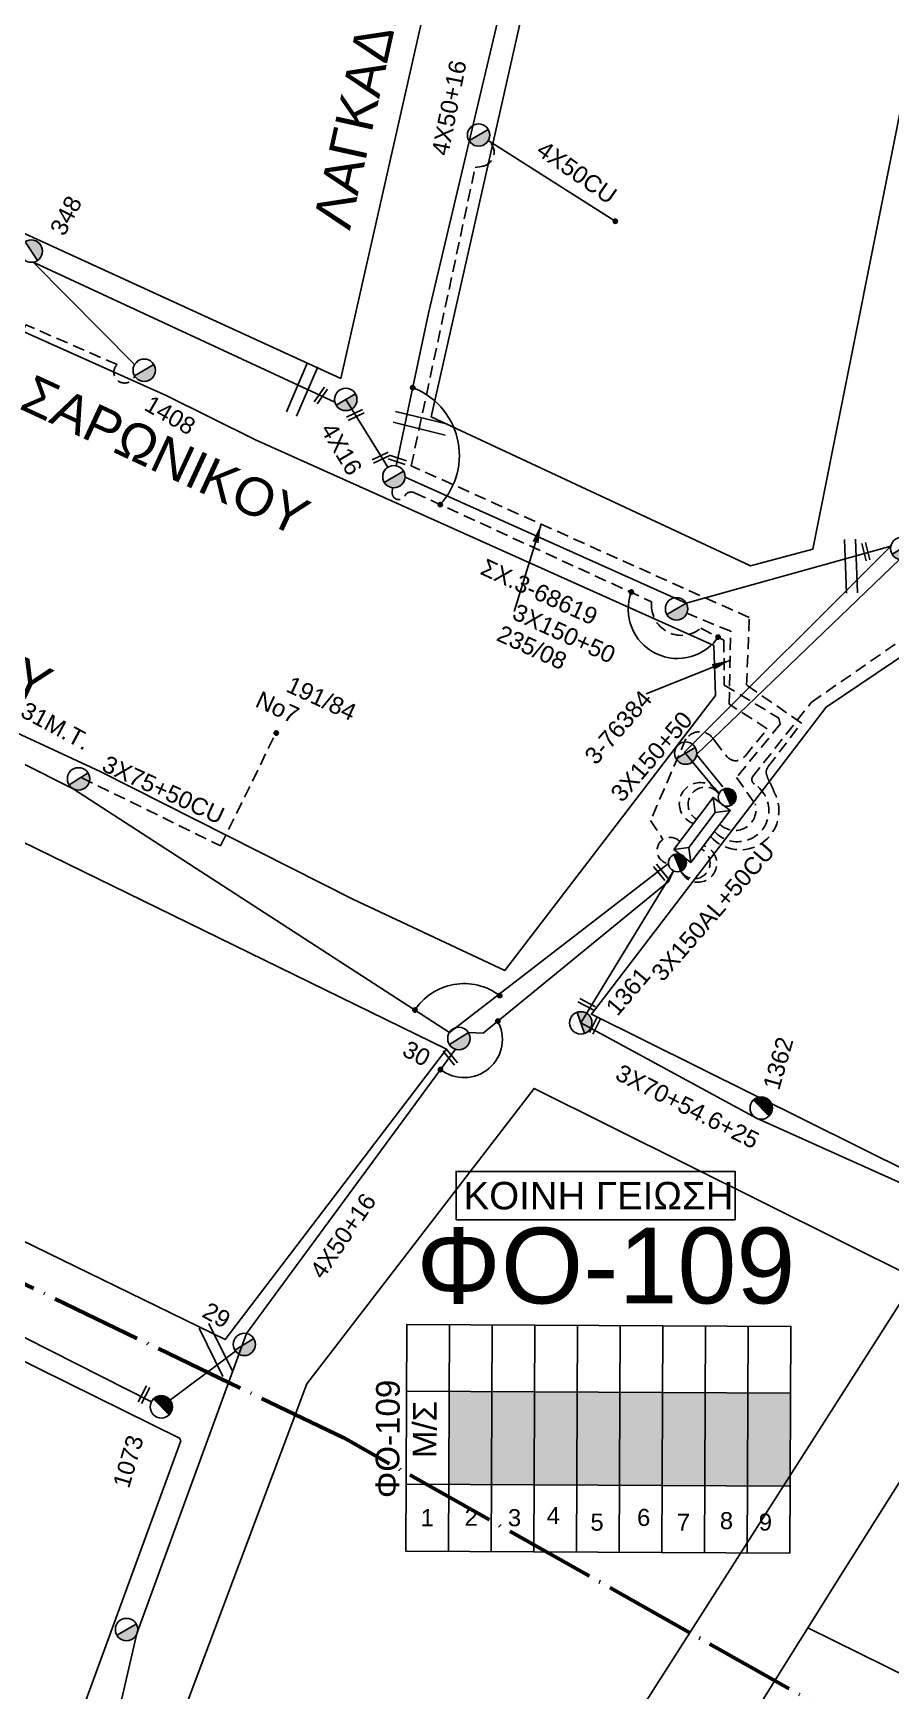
# Model space of a CAD drawing. Header units: millimetres. Extents: x 2999 to 5218, y 1863 to 2903.
# Drawn here: x 4649.8 to 4740.2, y 2415.1 to 2590 of the extents above; entities that cross this region are included whole.
import ezdxf
from ezdxf.enums import TextEntityAlignment as Align

# ---------------------------------------------------------------- set-up
doc = ezdxf.new("R2010")
doc.units = ezdxf.units.MM
doc.header["$LTSCALE"] = 0.5
doc.linetypes.add('ACAD_ISO04W100', pattern=[30, 24, -3, 0, -3])
doc.linetypes.add('DASHED', pattern=[19.05, 12.7, -6.35])
for name, color, linetype in [('Άγνωστα', 7, 'Continuous'), ('Ασφαλειοκιβώτια Χ.Τ 9 αναχωρήσεων', 7, 'Continuous'), ('Γυμνά εναέρια ΧΤ (3Φ)   4x50CU', 7, 'Continuous'), ('Γυμνά εναέρια ΧΤ και ΦΟΠ (3Φ)   4x50+16AL', 7, 'Continuous'), ('Εναέρια παροχή ΧΤ 4x16', 7, 'SYN_LINE'), ('Επιγραφές - Σχήματα', 7, 'Continuous'), ('Καλώδια ΧΤ   3x150+50AL', 7, 'DASHED'), ('Καλώδια ΧΤ   3x150AL+50CU', 7, 'DASHED'), ('Μηχανική τομή', 7, 'Continuous'), ('Στύλος ΦΜ', 7, 'Continuous'), ('Στύλος ΦΜ @ 1', 7, 'Continuous'), ('Συνδέσεις', 7, 'Continuous'), ('Συνεστραμμένα ΧΤ   3x70+54.6+25 AL', 7, 'SYN_LINE'), ('Τομή', 7, 'Continuous'), ('Υποσταθμός εναέριος 2 στύλων', 7, 'Continuous'), ('Υποσταθμός πόλεως', 7, 'Continuous'), ('Υπόβαθρο ΔΕΗ', 7, 'Continuous')]:
    doc.layers.add(name, color=color, linetype=linetype)
doc.styles.add('arial', font='ARIAL.TTF')
doc.styles.get("Standard").update_dxf_attribs({"font": 'ARIAL.TTF'})
doc.linetypes.add('SYN_LINE', pattern='A,0.5,-0.0001,["/\\/\\/\\/",Standard,S=0.1,R=0,X=0,Y=-0.05],-0.25', length=0.7501)
doc.dimstyles.new('ISO-25', dxfattribs={"dimtxt": 2.5, "dimasz": 2.5, "dimexe": 1.25, "dimexo": 0.625, "dimtad": 1, "dimtxsty": 'Standard', "dimcen": 2.5, "dimadec": 0, "dimazin": 0, "dimtfac": 1, "dimtmove": 0, "dimatfit": 3, "dimfxl": 1, "dimarcsym": 0})

# ---------------------------------------------------------------- blocks, each defined once
blk = doc.blocks.new('ΑΣΦΑΛΕΙΟΚΙΒΩΤΙΟ ΥΠΟΣΤΑΘΜΟΥ 9 ΑΝΑΧΩΡΗΣΕΩΝ')
at = {"layer": 'Ασφαλειοκιβώτια Χ.Τ 9 αναχωρήσεων', "ltscale": 40}
for p, q in [((-23.8, 40.36), (24.02, 40.36)), ((-9.72, 40.36), (-9.72, -40.64)), ((9.94, 40.36), (9.94, -40.64)), ((-23.8, 31.36), (24.02, 31.36)), ((-23.8, 22.36), (24.02, 22.36)), ((-23.8, 13.36), (24.02, 13.36)), ((-23.8, 4.36), (24.02, 4.36)), ((-23.8, -4.64), (24.02, -4.64)), ((-23.8, -13.64), (24.02, -13.64)), ((-23.8, -22.64), (24.02, -22.64)), ((-23.8, -31.64), (24.02, -31.64))]:
    blk.add_line(p, q, dxfattribs=at)
at = {"layer": 'Ασφαλειοκιβώτια Χ.Τ 9 αναχωρήσεων'}
blk.add_lwpolyline([(-23.8, -40.64), (24.02, -40.64), (24.02, 40.36), (-23.8, 40.36)], close=True, dxfattribs=at)
for s, p in [('1', (-18.54, 37.25)), ('2', (-18.39, 27.98)), ('3', (-18.45, 18.85)), ('4', (-17.96, 10.67)), ('5', (-19.3, 1.44)), ('6', (-18.25, -8.4)), ('7', (-19.23, -16.79)), ('8', (-18.84, -25.86)), ('9', (-19.09, -34.08))]:
    blk.add_text(s, height=3.6, rotation=270, dxfattribs=at).set_placement(p)
at = {"layer": 'Ασφαλειοκιβώτια Χ.Τ 9 αναχωρήσεων', "ltscale": 40}
for tag, height, p in [('ΟΝΟΜΑ', 5, (-0.16, 44.31)), ('ΚΕΙΜΕΝΟ 1', 2, (17.06, 35.59)), ('ΚΕΙΜΕΝΟ 2', 2, (17.06, 26.88)), ('ΚΕΙΜΕΝΟ 3', 2, (17.06, 17.69)), ('ΚΕΙΜΕΝΟ 4', 2, (17.06, 8.71)), ('ΚΕΙΜΕΝΟ 5', 2, (17.06, -0.13)), ('ΚΕΙΜΕΝΟ 6', 2, (17.06, -9.05)), ('ΚΕΙΜΕΝΟ 7', 2, (17.06, -18.13)), ('ΚΕΙΜΕΝΟ 8', 2, (17.06, -26.85)), ('ΚΕΙΜΕΝΟ 9', 2, (17.06, -35.99)), ('ΣΧ', 2, (-0.1, -42.64))]:
    blk.add_attdef(tag, text='', height=height, dxfattribs=at).set_placement(p, align=Align.MIDDLE_CENTER)
blk = doc.blocks.new('ΜΗΧΑΝΙΚΗ ΤΟΜΗ')
at = {"layer": 'Μηχανική τομή', "ltscale": 40}
for p, q in [((-1.89, 0.78), (1.89, 0.78)), ((1.89, 0), (-1.89, 0))]:
    blk.add_line(p, q, dxfattribs=at)
blk = doc.blocks.new('ΥΠΑΡΧΩΝ ΤΣΙΜΕΝΤΕΝΙΟΣ ΣΤΥΛΟΣ')
at = {"layer": 'Στύλος ΦΜ'}
blk.add_hatch(color=7, dxfattribs=at).paths.add_polyline_path([(-1.29, -2.28, 0.574793), (2.62, 0, 0.268822), (1.3, 2.27)])
at = {"layer": 'Στύλος ΦΜ', "color": 7}
blk.add_line((-1.29, -2.28), (1.3, 2.27), dxfattribs=at)
blk.add_circle((0, 0), 2.62, dxfattribs=at)
at = {"layer": 'Στύλος ΦΜ', "flags": 4}
for tag, p in [('ΑΡΙΘΜΟΣ', (-4.68, 8.05)), ('ΤΥΠΟΣ', (-4.91, 3.03))]:
    blk.add_attdef(tag, p, '', height=4, dxfattribs=at)
blk = doc.blocks.new('ΥΠΟΣΤΑΘΜΟΣ ΕΝΑΕΡΙΟΣ ΕΠΙ 2 ΣΤΥΛΩΝ')
at = {"layer": 'Υποσταθμός εναέριος 2 στύλων', "linetype": 'Continuous'}
for points in [[(-11.97, -2.11, 0.574793), (-8.45, -0.07, 0.268822), (-9.64, 1.98)], [(9.68, -2.15, 0.574793), (13.19, -0.1, 0.268822), (12.01, 1.95)]]:
    blk.add_hatch(color=256, dxfattribs=at).paths.add_polyline_path(points)
for p, q in [((-11.97, -2.11), (-9.64, 1.98)), ((9.68, -2.15), (12.01, 1.95))]:
    blk.add_line(p, q, dxfattribs=at)
for centre in [(-10.81, -0.07), (10.84, -0.1)]:
    blk.add_circle(centre, 2.36, dxfattribs=at)
at = {"layer": 'Υποσταθμός πόλεως', "linetype": 'Continuous', "ltscale": 40}
blk.add_lwpolyline([(-8.57, 2.82), (8.57, 2.82), (8.57, -2.82), (-8.57, -2.82)], close=True, dxfattribs=at)
for points in [[(-5.75, 0), (-8.57, 2.82)], [(-8.57, -2.82), (-5.75, 0)], [(-5.75, 0), (5.75, 0)], [(5.75, 0), (8.57, 2.82)], [(8.57, -2.82), (5.75, 0)]]:
    blk.add_lwpolyline(points, dxfattribs=at)
at = {"layer": 'Υποσταθμός εναέριος 2 στύλων', "ltscale": 40, "flags": 1}
for tag, p in [('ΜΕΤΑΣΧΗΜΑΤΙΣΜΟΣ', (14.09, 2.51)), ('ΙΣΧΥΣ', (14.07, -0.28)), ('ΑΡΙΘΜΟΣ', (14.19, -3))]:
    blk.add_attdef(tag, p, '', height=1.8, dxfattribs=at)
blk = doc.blocks.new('ΤΟΜΗ')
at = {"layer": 'Τομή', "ltscale": 40}
for p, q in [((-5.68, 0), (5.68, 0)), ((5.68, -2.33), (-5.68, -2.33))]:
    blk.add_line(p, q, dxfattribs=at)
blk = doc.blocks.new('_ΣΥΝΔΕΣΗ')
at = {"layer": 'Συνδέσεις', "linetype": 'SYN_LINE', "ltscale": 40}
blk.add_hatch(color=256, dxfattribs=at).paths.add_polyline_path([(0.5, -0.01, 1), (-0.5, -0.01, 1)])
at = {"layer": 'Συνδέσεις'}
blk.add_circle((0, -0.01), 0.5, dxfattribs=at)

msp = doc.modelspace()

# ---------------------------------------------------------------- hatches: boundary and pattern name
at = {"layer": 'Ασφαλειοκιβώτια Χ.Τ 9 αναχωρήσεων', "ltscale": 40}
for color, points in [(1, [(4693.67, 2446.71), (4693.62, 2436.88), (4698.12, 2436.86), (4698.17, 2446.69)]), (62, [(4698.17, 2446.69), (4698.12, 2436.86), (4702.62, 2436.84), (4702.67, 2446.66)]), (6, [(4702.67, 2446.66), (4702.62, 2436.84), (4707.12, 2436.81), (4707.17, 2446.64)]), (85, [(4707.17, 2446.64), (4707.12, 2436.81), (4711.62, 2436.79), (4711.67, 2446.62)]), (173, [(4711.67, 2446.62), (4711.62, 2436.79), (4716.11, 2436.77), (4716.17, 2446.59)]), (30, [(4716.17, 2446.59), (4716.11, 2436.77), (4720.61, 2436.74), (4720.67, 2446.57)]), (5, [(4720.67, 2446.57), (4720.61, 2436.74), (4725.11, 2436.72), (4725.17, 2446.55)]), (27, [(4725.17, 2446.55), (4725.11, 2436.72), (4729.61, 2436.7), (4729.67, 2446.52)])]:
    msp.add_hatch(color=color, dxfattribs=at).paths.add_polyline_path(points)

# ---------------------------------------------------------------- linework, layer by layer
at = {"layer": 'Άγνωστα', "color": 173, "linetype": 'DASHED', "ltscale": 0.2}
msp.add_line((4723.97, 2511.5), (4725.94, 2508.71), dxfattribs=at)
at = {"layer": 'Άγνωστα', "color": 6, "ltscale": 40}
for p, q in [((4716.8, 2500.51), (4717.32, 2501.63)), ((4697.23, 2484.51), (4695.68, 2484.58))]:
    msp.add_line(p, q, dxfattribs=at)
at = {"layer": 'Άγνωστα', "color": 173, "ltscale": 40}
msp.add_lwpolyline([(4709.73, 2637.59), (4691.47, 2560.49), (4688.07, 2544.4)], dxfattribs=at)
at = {"layer": 'Άγνωστα', "color": 30, "linetype": 'DASHED', "ltscale": 0.2}
for points in [[(4660.48, 2553.87, -1.261414), (4658.63, 2555.06), (4648.99, 2559.28), (4642.14, 2545.15)], [(4721.63, 2505.81, 1.14623), (4725.86, 2510.78, -0.38309), (4725.64, 2511.55), (4731.85, 2519.41), (4746.49, 2529.58), (4743.84, 2535.38), (4744.14, 2535.91, 1.237292), (4741.6, 2536.82, 0.220862)]]:
    msp.add_lwpolyline(points, format="xyb", dxfattribs=at)
at = {"layer": 'Άγνωστα', "color": 173, "linetype": 'DASHED', "ltscale": 0.2}
msp.add_lwpolyline([(4687.68, 2542.08), (4687.65, 2541.54, 0.805044), (4688.96, 2541.2, -0.414146), (4690, 2541.54), (4715, 2530.04), (4715, 2529.64, 0.640023), (4720.19, 2527.25), (4722.63, 2525.99), (4722.67, 2521.25), (4728.43, 2517.77), (4728.57, 2517.12), (4723.97, 2511.5)], format="xyb", dxfattribs=at)
at = {"layer": 'Άγνωστα', "color": 85}
msp.add_lwpolyline([(4740.23, 2535.89), (4718.65, 2529.88), (4689, 2543.17)], dxfattribs=at)
at = {"layer": 'Άγνωστα', "color": 6, "linetype": 'SYN_LINE', "ltscale": 20}
msp.add_lwpolyline([(4716.8, 2500.51), (4697.23, 2484.51)], dxfattribs=at)
at = {"layer": 'Άγνωστα', "color": 6, "ltscale": 40}
msp.add_lwpolyline([(4694.31, 2482.83), (4672.29, 2452.83), (4660.72, 2421.17), (4653.87, 2391.61)], dxfattribs=at)
at = {"layer": 'Άγνωστα', "color": 85, "linetype": 'SYN_LINE', "ltscale": 20}
msp.add_lwpolyline([(4630.36, 2461.77), (4662.24, 2445.61)], dxfattribs=at)
at = {"layer": 'Άγνωστα', "color": 85, "linetype": 'SYN_LINE', "ltscale": 10}
msp.add_lwpolyline([(4663.29, 2445.08), (4671.11, 2450.97)], dxfattribs=at)
at = {"layer": 'Άγνωστα', "color": 173, "linetype": 'DASHED', "ltscale": 0.2}
msp.add_arc((4723.8, 2508.12), 2.22, 224.1383, 15.3075, dxfattribs=at)
at = {"layer": 'Γυμνά εναέρια ΧΤ (3Φ)   4x50CU', "color": 27, "linetype": 'SYN_LINE', "ltscale": 15}
msp.add_lwpolyline([(4697.78, 2578.71), (4711.16, 2570.2)], dxfattribs=at)
at = {"layer": 'Γυμνά εναέρια ΧΤ και ΦΟΠ (3Φ)   4x50+16AL', "color": 1, "linetype": 'SYN_LINE', "ltscale": 20}
msp.add_lwpolyline([(4722.11, 2509.78), (4718.49, 2514.15), (4740.23, 2535.89)], dxfattribs=at)
at = {"layer": 'Εναέρια παροχή ΧΤ 4x16', "color": 85, "ltscale": 20}
msp.add_lwpolyline([(4682.75, 2551.39), (4687.2, 2544.24)], dxfattribs=at)
at = {"layer": 'Επιγραφές - Σχήματα', "color": 1, "linetype": 'ACAD_ISO04W100', "lineweight": 60, "ltscale": 0.8}
msp.add_lwpolyline([(5041.82, 2232.51), (4798.19, 2368.57), (4781.43, 2390.55), (4740.07, 2409.38), (4682.54, 2441.8), (4472.55, 2543.03), (4384.7, 2418.33), (4326.09, 2335.44), (4175.84, 2140), (3986.1, 1885.36)], dxfattribs=at)
at = {"layer": 'Επιγραφές - Σχήματα', "color": 85, "linetype": 'DASHED', "ltscale": 0.2}
for points in [[(4724.87, 2513.75), (4727.2, 2516.63), (4723.19, 2519.24), (4723.35, 2526.92), (4718.72, 2528.83)], [(4654.89, 2511.46), (4669.55, 2504.28), (4675.38, 2516.19)], [(4718.63, 2515.57), (4714.89, 2506.96), (4716.21, 2504.95)], [(4721.63, 2515.39), (4722.98, 2513.66)]]:
    msp.add_lwpolyline(points, dxfattribs=at)
at = {"layer": 'Επιγραφές - Σχήματα', "color": 5, "linetype": 'DASHED', "ltscale": 0.2}
msp.add_lwpolyline([(4718.1, 2501.62, 1.56067), (4720.48, 2504.3, 0.405166)], format="xyb", dxfattribs=at)
at = {"layer": 'Επιγραφές - Σχήματα', "color": 190}
msp.add_lwpolyline([(4694.39, 2464.82), (4723.81, 2464.82), (4723.81, 2469.93), (4694.39, 2469.93)], close=True, dxfattribs=at)
at = {"layer": 'Επιγραφές - Σχήματα', "ltscale": 0.2}
for centre, radius, start, end in [((4687.08, 2545.49), 7.65, 317.2995, 70.3122), ((4717.74, 2529.25), 5.2, 159.541, 328.0656), ((4695.24, 2483.49), 6.25, 53.1517, 147.1769), ((4695.22, 2483.87), 4.05, 232.1936, 29.5491)]:
    msp.add_arc(centre, radius, start, end, dxfattribs=at)
at = {"layer": 'Επιγραφές - Σχήματα', "color": 85, "linetype": 'DASHED', "ltscale": 0.2}
for centre, radius, start, end in [((4720.08, 2514.56), 1.76, 28.0744, 145.1234), ((4723.89, 2514.47), 1.21, 221.5938, 323.783), ((4716.97, 2503.79), 1.39, 42.9509, 262.4729)]:
    msp.add_arc(centre, radius, start, end, dxfattribs=at)
at = {"layer": 'Επιγραφές - Σχήματα', "color": 1, "linetype": 'DASHED', "ltscale": 0.2}
msp.add_arc((4720.15, 2508.74), 2.22, 28.0237, 250.8629, dxfattribs=at)
at = {"layer": 'Επιγραφές - Σχήματα', "color": 62, "linetype": 'DASHED', "ltscale": 0.2}
msp.add_arc((4720.68, 2508.66), 1.82, 38.1341, 239.6611, dxfattribs=at)
at = {"layer": 'Επιγραφές - Σχήματα', "color": 6, "linetype": 'DASHED', "ltscale": 0.2}
msp.add_arc((4719.52, 2502.46), 1.65, 210.5633, 65.0034, dxfattribs=at)
at = {"layer": 'Καλώδια ΧΤ   3x150+50AL', "color": 62, "linetype": 'SYN_LINE', "ltscale": 20}
msp.add_lwpolyline([(4741.15, 2534.51), (4719.76, 2513.93), (4722.53, 2510.52)], dxfattribs=at)
at = {"layer": 'Καλώδια ΧΤ   3x150AL+50CU', "color": 27, "ltscale": 0.2}
msp.add_lwpolyline([(4721.22, 2505.28, 0.887588), (4727.98, 2509.86, 0.024082), (4727.42, 2511.08, -0.036686), (4727.14, 2511.79, -0.263942), (4727.32, 2512.64), (4730.82, 2517.24), (4725.03, 2521.24), (4725.31, 2528.37), (4689.65, 2544.38), (4696.4, 2575.88), (4697.07, 2575.97, 0.672093), (4697.78, 2578.71)], format="xyb", dxfattribs=at)
at = {"layer": 'Συνεστραμμένα ΧΤ   3x70+54.6+25 AL', "color": 30, "ltscale": 20}
for points in [[(4660.47, 2555.06), (4649.79, 2565.89)], [(4649.79, 2565.89), (4681.61, 2551.09)]]:
    msp.add_lwpolyline(points, dxfattribs=at)
at = {"layer": 'Συνεστραμμένα ΧΤ   3x70+54.6+25 AL', "color": 85, "ltscale": 20}
for points in [[(4586.86, 2536.14), (4620.54, 2527.1), (4654.01, 2510.31), (4693.68, 2484.58)], [(4693.68, 2484.58), (4716.78, 2502.42)]]:
    msp.add_lwpolyline(points, dxfattribs=at)
at = {"layer": 'Συνεστραμμένα ΧΤ   3x70+54.6+25 AL', "color": 5, "ltscale": 20}
msp.add_lwpolyline([(4746.57, 2466.32), (4726.09, 2475.54), (4707.54, 2485.6), (4717.32, 2501.63)], dxfattribs=at)
at = {"layer": 'Υπόβαθρο ΔΕΗ'}
for points in [[(4682.21, 2553.6), (4701.71, 2639.73), (4657.66, 2653.35), (4615.98, 2583.95), (4682.21, 2553.6)], [(4691.74, 2549.56), (4725.44, 2533.82), (4732.03, 2535.6), (4749.85, 2624.96), (4711.39, 2636.53), (4691.74, 2549.56)], [(4591.42, 2542.69), (4611.09, 2575.41), (4663.8, 2551.79), (4673.24, 2547.11), (4721.57, 2525.43), (4721.76, 2520.13), (4699.51, 2491.14), (4683.5, 2498.67), (4656.85, 2512.12), (4614.09, 2531.97), (4591.42, 2542.69)], [(4586.39, 2534.55), (4567.17, 2503.27), (4626.83, 2473.24), (4670.02, 2452.17), (4693.39, 2482.83), (4621.21, 2518.12), (4586.39, 2534.55)], [(4757.54, 2319.59), (4657.34, 2390.73), (4678.63, 2447.5), (4702.61, 2478.69), (4742.89, 2458.62), (4686.4, 2370.1)], [(4695.07, 2363.95), (4709.59, 2386.72), (4734.96, 2427.33), (4758.32, 2464.34), (4763.6, 2472.97)], [(4731.49, 2421.77), (4756, 2409.66), (4777.81, 2399.61), (4812.83, 2382.68)]]:
    msp.add_lwpolyline(points, dxfattribs=at)
for points in [[(4742.89, 2458.62), (4773.73, 2507.13), (4812.05, 2568.3, 0.28739), (4812.05, 2570.15, 0.491423), (4809.82, 2570.37), (4733.41, 2518.92), (4708.66, 2486.51), (4748.15, 2466.9)], [(4648.63, 2395.72), (4665.35, 2441.51), (4665.21, 2441.79), (4617.83, 2465.17), (4592.56, 2477.85), (4556.88, 2495.42), (4505.65, 2519.8), (4488.46, 2527.15), (4475.1, 2494.28), (4506.69, 2475.61), (4503.4, 2470.18), (4476.88, 2485.77, 0.539261), (4473.11, 2483.92), (4472.89, 2479.51, 0.130401), (4477.71, 2457.04, -0.098483), (4481.38, 2444, -0.090176), (4479.22, 2422.9, -0.105441), (4467.18, 2400.45, -0.065111)]]:
    msp.add_lwpolyline(points, format="xyb", dxfattribs=at)

# ---------------------------------------------------------------- block references
at = {"layer": 'Άγνωστα', "color": 6, "ltscale": 40, "xscale": 0.4999999999999997, "yscale": 0.4999999999999997, "zscale": 0.4999999999999997, "rotation": 129.0167030676053}
msp.add_blockref('ΜΗΧΑΝΙΚΗ ΤΟΜΗ', (4716.11, 2501.62), dxfattribs=at)
at = {"layer": 'Ασφαλειοκιβώτια Χ.Τ 9 αναχωρήσεων', "xscale": 0.4999999999999998, "yscale": 0.4999999999999998, "zscale": 0.4999999999999998, "rotation": 89.70135055606067}
msp.add_blockref('ΑΣΦΑΛΕΙΟΚΙΒΩΤΙΟ ΥΠΟΣΤΑΘΜΟΥ 9 ΑΝΑΧΩΡΗΣΕΩΝ', (4709.32, 2441.66), dxfattribs=at).add_auto_attribs({'ΟΝΟΜΑ': 'ΦΟ-109'})
at = {"layer": 'Μηχανική τομή'}
for p, xscale, yscale, zscale, rotation in [((4680.28, 2551.69), 0.4999999999999995, 0.4999999999999995, 0.4999999999999995, 54.72174759296474), ((4683.84, 2549.57), 0.4999999999999867, 0.4999999999999867, 0.4999999999999867, 25.6174272699022), ((4686.54, 2545.08), 0.4999999999999867, 0.4999999999999867, 0.4999999999999867, 25.6174272699022), ((4688.13, 2544.83), 0.4999999999999997, 0.4999999999999997, 0.4999999999999997, 341.1363028560687), ((4737.8, 2535.37), 0.5000000000000333, 0.5000000000000333, 0.5000000000000333, 103.962479734772), ((4708.26, 2487.73), 0.4999999999999997, 0.4999999999999997, 0.4999999999999997, 151.7543815633392), ((4709.23, 2485.24), 0.4999999999999996, 0.4999999999999996, 0.4999999999999996, 62.72551710385088), ((4693.93, 2482.13), 0.4999999999999997, 0.4999999999999997, 0.4999999999999997, 129.0167030676053), ((4661.63, 2446.28), 0.4999999999999996, 0.4999999999999996, 0.4999999999999996, 62.72551710385088)]:
    msp.add_blockref('ΜΗΧΑΝΙΚΗ ΤΟΜΗ', p, dxfattribs=dict(at, xscale=xscale, yscale=yscale, zscale=zscale, rotation=rotation))
at = {"layer": 'Στύλος ΦΜ @ 1', "ltscale": 40}
for p, xscale, yscale, zscale, rotation in [((4696.76, 2579.29), 0.449999999999818, 0.449999999999818, 0.449999999999818, 330.0621846464709), ((4682.75, 2551.39), 0.449999999999818, 0.449999999999818, 0.449999999999818, 330.0621846464709), ((4687.82, 2543.24), 0.449999999999818, 0.449999999999818, 0.449999999999818, 330.0621846464709), ((4741.39, 2535.66), 0.449999999999818, 0.449999999999818, 0.449999999999818, 330.0621846464709), ((4717.64, 2529.29), 0.449999999999818, 0.449999999999818, 0.449999999999818, 330.0621846464709), ((4718.6, 2514.07), 0.449999999999818, 0.449999999999818, 0.449999999999818, 330.0621846464709), ((4659.62, 2421.58), 0.4499999999998182, 0.4499999999998182, 0.4499999999998182, 329.4999534400037)]:
    msp.add_blockref('ΥΠΑΡΧΩΝ ΤΣΙΜΕΝΤΕΝΙΟΣ ΣΤΥΛΟΣ', p, dxfattribs=dict(at, xscale=xscale, yscale=yscale, zscale=zscale, rotation=rotation))
ref = msp.add_blockref('ΥΠΑΡΧΩΝ ΤΣΙΜΕΝΤΕΝΙΟΣ ΣΤΥΛΟΣ', (4649.58, 2567.04), dxfattribs=dict(at, xscale=0.449999999999818, yscale=0.449999999999818, zscale=0.449999999999818, rotation=62.46193859430683))
ref.add_attrib('ΤΥΠΟΣ', '348', (4653.05, 2568.52), dxfattribs={"layer": 'Στύλος ΦΜ', "height": 1.8, "rotation": 62.4619, "flags": 4})
ref = msp.add_blockref('ΥΠΑΡΧΩΝ ΤΣΙΜΕΝΤΕΝΙΟΣ ΣΤΥΛΟΣ', (4661.49, 2554.47), dxfattribs=dict(at, xscale=0.449999999999818, yscale=0.449999999999818, zscale=0.449999999999818, rotation=330.0621846464709))
ref.add_attrib('ΤΥΠΟΣ', '1408', (4661.36, 2550.35), dxfattribs={"layer": 'Στύλος ΦΜ', "height": 1.8, "rotation": 330.0622, "flags": 4})
ref = msp.add_blockref('ΥΠΑΡΧΩΝ ΤΣΙΜΕΝΤΕΝΙΟΣ ΣΤΥΛΟΣ', (4654.56, 2511.35), dxfattribs=dict(at, xscale=0.4499999999998181, yscale=0.4499999999998181, zscale=0.4499999999998181, rotation=331.8094651412195))
ref.add_attrib('ΤΥΠΟΣ', '31Μ.Τ.', (4648.29, 2518), dxfattribs={"layer": 'Στύλος ΦΜ', "height": 1.8, "rotation": 331.8095, "flags": 4})
ref = msp.add_blockref('ΥΠΑΡΧΩΝ ΤΣΙΜΕΝΤΕΝΙΟΣ ΣΤΥΛΟΣ', (4707.54, 2485.6), dxfattribs=dict(at, xscale=0.4499999999998179, yscale=0.4499999999998179, zscale=0.4499999999998179, rotation=49.70589553610648))
ref.add_attrib('ΤΥΠΟΣ', '1361', (4711.4, 2486.21), dxfattribs={"layer": 'Στύλος ΦΜ', "height": 1.8, "rotation": 49.7059, "flags": 4})
ref = msp.add_blockref('ΥΠΑΡΧΩΝ ΤΣΙΜΕΝΤΕΝΙΟΣ ΣΤΥΛΟΣ', (4694.68, 2483.95), dxfattribs=dict(at, xscale=0.4499999999998181, yscale=0.4499999999998181, zscale=0.4499999999998181, rotation=331.8094651412195))
ref.add_attrib('ΤΥΠΟΣ', '30', (4688.56, 2482.24), dxfattribs={"layer": 'Στύλος ΦΜ', "height": 1.8, "rotation": 331.8095, "flags": 4})
ref = msp.add_blockref('ΥΠΑΡΧΩΝ ΤΣΙΜΕΝΤΕΝΙΟΣ ΣΤΥΛΟΣ', (4726.57, 2476.61), dxfattribs=dict(at, xscale=0.4499999999998179, yscale=0.4499999999998179, zscale=0.4499999999998179, rotation=74.0196002236674))
ref.add_attrib('ΤΥΠΟΣ', '1362', (4728.45, 2478.4), dxfattribs={"layer": 'Στύλος ΦΜ', "height": 1.8, "rotation": 74.0196, "flags": 4})
ref = msp.add_blockref('ΥΠΑΡΧΩΝ ΤΣΙΜΕΝΤΕΝΙΟΣ ΣΤΥΛΟΣ', (4672.05, 2451.67), dxfattribs=dict(at, xscale=0.449999999999818, yscale=0.449999999999818, zscale=0.449999999999818, rotation=330.9660168200747))
ref.add_attrib('ΤΥΠΟΣ', '29', (4667.47, 2454.65), dxfattribs={"layer": 'Στύλος ΦΜ', "height": 1.8, "rotation": 330.966, "flags": 4})
ref = msp.add_blockref('ΥΠΑΡΧΩΝ ΤΣΙΜΕΝΤΕΝΙΟΣ ΣΤΥΛΟΣ', (4663.29, 2445.08), dxfattribs=dict(at, xscale=0.4499999999998181, yscale=0.4499999999998181, zscale=0.4499999999998181, rotation=73.62529220519365))
ref.add_attrib('ΤΥΠΟΣ', '1073', (4659.87, 2436.38), dxfattribs={"layer": 'Στύλος ΦΜ', "height": 1.8, "rotation": 73.6253, "flags": 4})
at = {"layer": 'Συνδέσεις', "xscale": 0.4500000000002728, "yscale": 0.4500000000002728, "zscale": 0.4500000000002728}
for p in [(4711.18, 2570.2), (4689.81, 2552.65), (4692.71, 2540.3), (4712.87, 2531.08), (4722.02, 2526.31), (4675.41, 2516.19), (4698.99, 2488.49), (4690.04, 2486.95), (4698.79, 2485.79), (4692.74, 2480.67)]:
    msp.add_blockref('_ΣΥΝΔΕΣΗ', p, dxfattribs=at)
at = {"layer": 'Τομή'}
for p, xscale, yscale, zscale, rotation in [((4678.68, 2552.23), 0.4999999999999998, 0.4999999999999998, 0.4999999999999998, 246.8625092005166), ((4690.49, 2548.31), 0.4999999999999999, 0.4999999999999999, 0.4999999999999999, 166.2255134134517), ((4735.45, 2533.77), 0.4999999999999999, 0.4999999999999999, 0.4999999999999999, 92.02108946464051), ((4668.53, 2450.82), 0.5000000000000263, 0.5000000000000263, 0.5000000000000263, 116.2341867868425)]:
    msp.add_blockref('ΤΟΜΗ', p, dxfattribs=dict(at, xscale=xscale, yscale=yscale, zscale=zscale, rotation=rotation))
at = {"layer": 'Υποσταθμός εναέριος 2 στύλων', "xscale": 0.401051472775303, "yscale": 0.401051472775303, "zscale": 0.401051472775303, "rotation": 52.88894944647688}
msp.add_blockref('ΥΠΟΣΤΑΘΜΟΣ ΕΝΑΕΡΙΟΣ ΕΠΙ 2 ΣΤΥΛΩΝ', (4720.32, 2505.96), dxfattribs=at)

# ---------------------------------------------------------------- texts
at = {"layer": 'Άγνωστα', "ltscale": 40, "char_height": 1.8, "width": 17.1868, "attachment_point": 1, "style": 'arial'}
for s, insert, rotation in [('4X50+16', (4691.78, 2577.37), 78.8443), ('3X150+50', (4700.92, 2529.93), 335.3005), ('3X150+50', (4710.53, 2509.95), 49.0476), ('3X75+50CU', (4657.64, 2513.9), 335.3005), ('4X50+16', (4678.85, 2459.45), 55.7059)]:
    msp.add_mtext(s, dxfattribs=dict(at, insert=insert, rotation=rotation))
at = {"layer": 'Γυμνά εναέρια ΧΤ (3Φ)   4x50CU', "ltscale": 40, "insert": (4703.75, 2578.82), "char_height": 1.8, "width": 17.1868, "attachment_point": 1, "rotation": 325.0345, "style": 'arial'}
msp.add_mtext('4X50CU', dxfattribs=at)
at = {"layer": 'Εναέρια παροχή ΧΤ 4x16', "ltscale": 20, "insert": (4681.58, 2549.15), "char_height": 1.8, "width": 6.4891, "attachment_point": 1, "rotation": 300.7059, "style": 'arial'}
msp.add_mtext('4X16', dxfattribs=at)
at = {"layer": 'Επιγραφές - Σχήματα', "attachment_point": 1}
for s, insert, char_height, width, rotation in [('ΛΑΓΚΑΔΙΩΝ', (4679.27, 2570.01), 4, 63.5526, 77.4923), ('ΣΑΡΩΝΙΚΟΥ', (4649.84, 2554.11), 4, 15.1545, 335.1581), ('ΤΑΫΓΕΤΟΥ', (4625.69, 2534.98), 4, 15.1545, 335.1581), ('Μ/Σ', (4689.81, 2439.68), 2.5, 3.2229, 89.7014)]:
    msp.add_mtext(s, dxfattribs=dict(at, insert=insert, char_height=char_height, width=width, rotation=rotation))
at = {"layer": 'Επιγραφές - Σχήματα', "ltscale": 40, "char_height": 1.8, "width": 17.1868, "attachment_point": 1, "style": 'arial'}
for s, insert, rotation in [('ΣX.3-68619', (4697.56, 2534.65), 335.3005), ('235/08', (4699.27, 2527.65), 335.3005), ('191/84', (4677.07, 2522.26), 335.3005), ('Νο7', (4673.83, 2520.68), 335.3005), ('3-76384', (4707.78, 2513.9), 49.0476)]:
    msp.add_mtext(s, dxfattribs=dict(at, insert=insert, rotation=rotation))
at = {"layer": 'Επιγραφές - Σχήματα', "color": 190, "insert": (4695.18, 2468.82), "char_height": 2.8994, "width": 29.1023, "attachment_point": 1}
msp.add_mtext('KOINH ΓΕΙΩΣΗ', dxfattribs=at)
at = {"layer": 'Επιγραφές - Σχήματα', "ltscale": 40, "insert": (4690.19, 2463.99), "char_height": 4, "width": 17.8089, "attachment_point": 1, "style": 'arial'}
msp.add_mtext('{\\H2x;ΦO-109}', dxfattribs=at)
at = {"layer": 'Καλώδια ΧΤ   3x150AL+50CU', "ltscale": 0.2, "insert": (4714.82, 2491.02), "char_height": 1.8, "width": 17.1868, "attachment_point": 1, "rotation": 49.0476, "style": 'arial'}
msp.add_mtext('3X150AL+50CU', dxfattribs=at)
at = {"layer": 'Συνεστραμμένα ΧΤ   3x70+54.6+25 AL', "ltscale": 40, "insert": (4711.85, 2481.32), "char_height": 1.8, "width": 17.1868, "attachment_point": 1, "rotation": 333.0564, "style": 'arial'}
msp.add_mtext('3X70+54.6+25', dxfattribs=at)

# ---------------------------------------------------------------- leaders
at = {"layer": 'Επιγραφές - Σχήματα', "ltscale": 40}
for points in [[(4703.36, 2538.23), (4700.5, 2529.02)], [(4723.33, 2523.89), (4714.44, 2520.31)]]:
    msp.add_leader(points, dimstyle='ISO-25', override={"dimasz": 2, "dimtad": 0}, dxfattribs=at)

doc.saveas('drawing.dxf')
